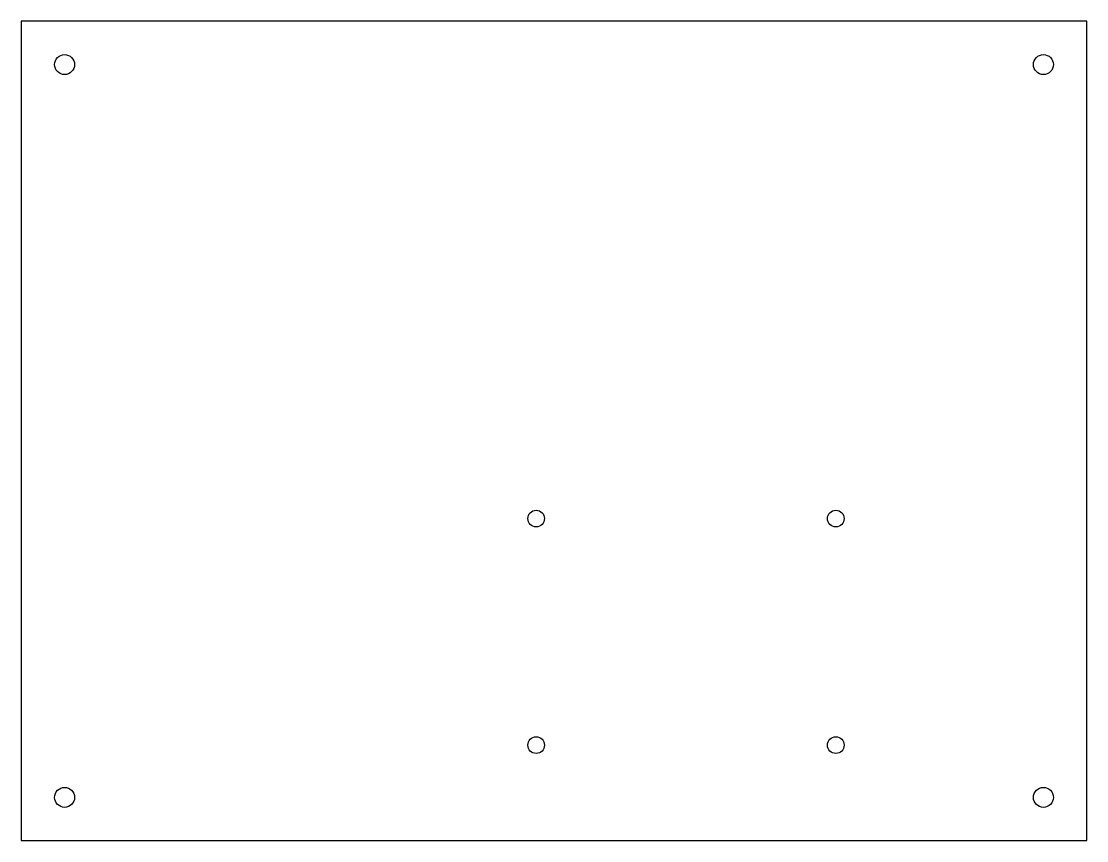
# Model space of a CAD drawing. Header units: millimetres. Extents: x 1073 to 1233, y -1749 to -1626.
import ezdxf

# ---------------------------------------------------------------- set-up
doc = ezdxf.new("R2010")
doc.units = ezdxf.units.MM

msp = doc.modelspace()

# ---------------------------------------------------------------- linework, layer by layer
at = {"color": 7, "linetype": 'Continuous', "lineweight": 25}
for p, q in [((1072.61, -1626.3), (1072.61, -1749.3)), ((1232.61, -1626.3), (1072.61, -1626.3)), ((1232.61, -1749.3), (1232.61, -1626.3)), ((1072.61, -1749.3), (1232.61, -1749.3))]:
    msp.add_line(p, q, dxfattribs=at)
for centre, radius in [((1079.11, -1632.8), 1.5), ((1226.11, -1632.8), 1.5), ((1149.93, -1700.96), 1.25), ((1194.93, -1700.96), 1.25), ((1149.93, -1734.96), 1.25), ((1194.93, -1734.96), 1.25), ((1079.11, -1742.8), 1.5), ((1226.11, -1742.8), 1.5)]:
    msp.add_circle(centre, radius, dxfattribs=at)

doc.saveas('drawing.dxf')
